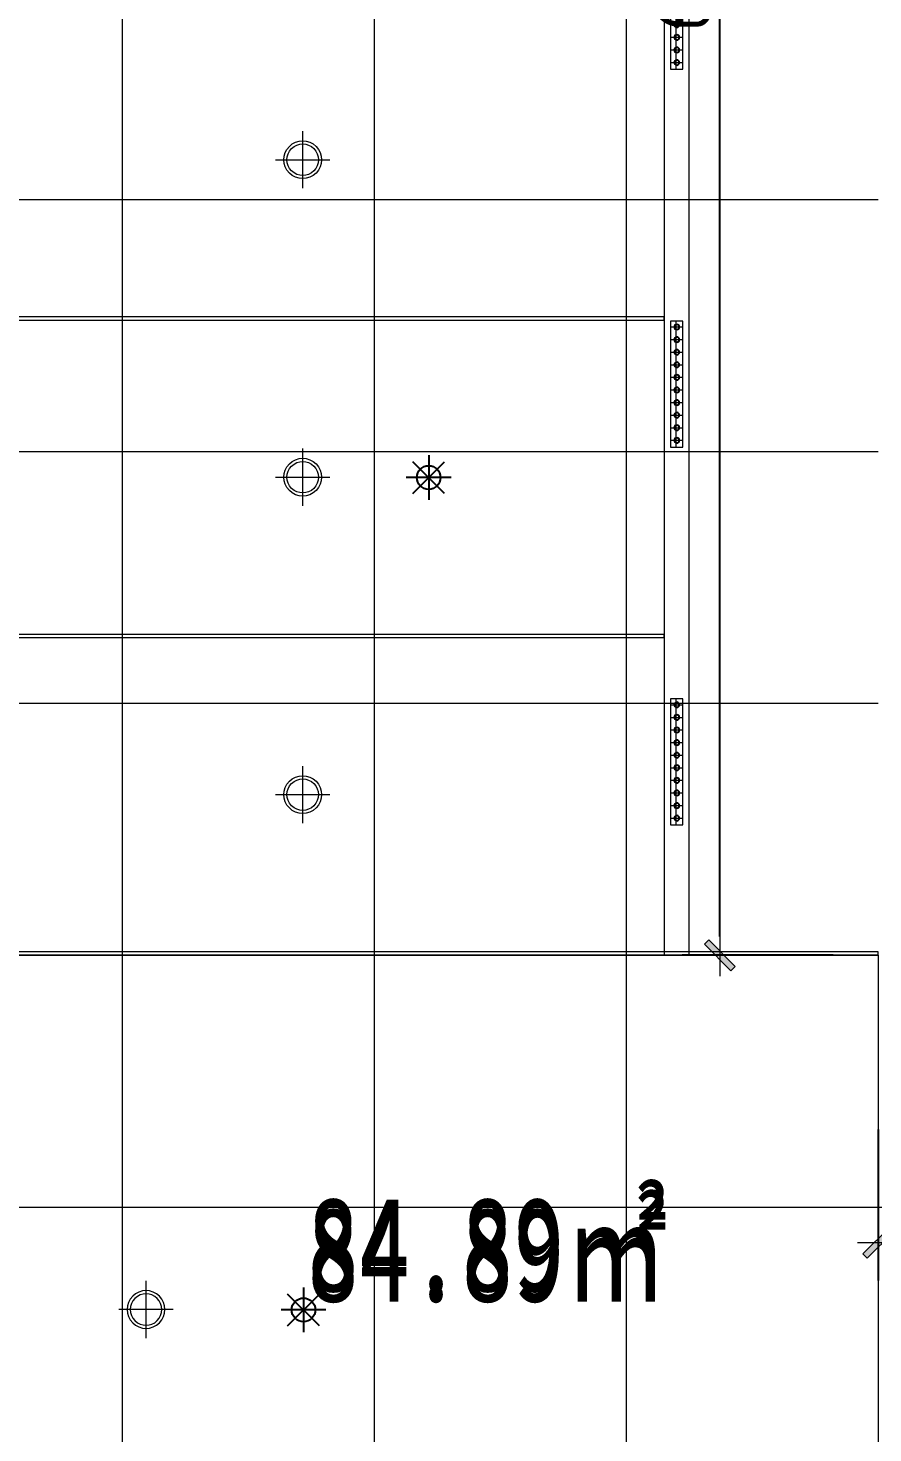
# Model space of a CAD drawing. Header units: millimetres. Extents: x 33621 to 401573, y -91663 to 133135.
# Drawn here: x 240882 to 243565, y 50528 to 54990 of the extents above; entities that cross this region are included whole.
import ezdxf

# ---------------------------------------------------------------- set-up
doc = ezdxf.new("R2010")
doc.units = ezdxf.units.MM
doc.header["$LTSCALE"] = 10
doc.linetypes.add('DOTE', pattern=[2.42, 2, -0.2, 0.02, -0.2])
doc.layers.get('0').update_dxf_attribs({"color": 253})
doc.layers.get('Defpoints').update_dxf_attribs({"color": 250})
doc.layers.add('EQUIP_喷头', color=253, linetype='Continuous')
for name, color, linetype, lineweight in [('FC-FLOOR【地材分格】', 253, 'Continuous', 0), ('RC-LIGHT【天花灯具】', 253, 'Continuous', 0), ('RC-Modelling【天花造型】', 253, 'Continuous', 0), ('RC-STR【天花细线】', 253, 'Continuous', 0), ('RC-Text【天花文字】', 253, 'Continuous', 0), ('新建墙体', 253, 'Continuous', 0)]:
    doc.layers.add(name, color=color, linetype=linetype, lineweight=lineweight)
doc.styles.add('CCD_DIM', font='ARCHS.SHX')
doc.styles.add('文字', font='')
doc.styles.get('文字').set_extended_font_data('SimSun')
doc.dimstyles.new('ZL_1：60', dxfattribs={"dimscale": 60, "dimtxt": 3, "dimasz": 1, "dimexe": 2, "dimexo": 2, "dimgap": 0.5, "dimtad": 1, "dimdec": 0, "dimrnd": 5, "dimdsep": 46, "dimtxsty": 'CCD_DIM', "dimblk": 'WS-cj', "dimblk1": 'WS-cj', "dimblk2": 'WS-cj', "dimcen": 0, "dimclrd": 44, "dimclre": 44, "dimclrt": 2, "dimadec": 0, "dimazin": 0, "dimtfac": 1, "dimtdec": 0, "dimtix": 1, "dimtofl": 0, "dimtmove": 2, "dimatfit": 3, "dimldrblk": 'hl_arrow2', "dimfxl": 6, "dimfxlon": 1, "dimarcsym": 0})

# ---------------------------------------------------------------- blocks, each defined once
blk = doc.blocks.new('ZL_10267726')
at = {"layer": 'RC-LIGHT【天花灯具】'}
h = blk.add_hatch(dxfattribs=at)
h.set_pattern_fill('_USER', color=8, scale=50, angle=90, double=1, pattern_type=0)
h.set_pattern_definition([(90, (25, -500), (-50, 3e-15), []), (180, (25, -500), (-6e-15, -50), [])])
h.paths.add_polyline_path([(-25, 0), (-25, -500), (25, -500), (25, 0)])
at = {"layer": 'RC-LIGHT【天花灯具】', "color": 2}
blk.add_lwpolyline([(-25, -500), (-25, 0), (25, 0), (25, -500)], close=True, dxfattribs=at)
at = {"layer": 'RC-LIGHT【天花灯具】', "color": 1, "lineweight": -3}
for centre in [(0, -26.9), (0, -76.9), (0, -126.9), (0, -176.9), (0, -226.9), (0, -276.9), (0, -326.9), (0, -376.9), (0, -426.9), (0, -476.9)]:
    blk.add_circle(centre, 10, dxfattribs=at)
blk = doc.blocks.new('圆形筒灯')
at = {"color": 251, "linetype": 'DOTE', "ltscale": 43.504693}
blk.add_line((0, 90.6), (0, -90.6), dxfattribs=at)
at = {"color": 251, "linetype": 'DOTE', "ltscale": 41.297046}
blk.add_line((86, 0), (-86, 0), dxfattribs=at)
blk.add_ellipse((0, 0), major_axis=(-42.4, 42.4), ratio=1, start_param=2.355868237233172, end_param=8.639053544412757)
at = {"color": 251}
blk.add_ellipse((0, 0), major_axis=(35.4, 35.4), ratio=1, start_param=5.49871431692557, end_param=11.78189962410516, dxfattribs=at)
blk = doc.blocks.new('ZL_0603185999')
at = {"layer": 'RC-STR【天花细线】'}
for points in [[(-932.5, -6100), (-1012.5, -6100), (-1012.5, -50), (-932.5, -50)], [(1412.5, -4083.3), (-932.5, -4083.3), (-932.5, -4073.3), (1412.5, -4073.3)], [(1412.5, -5091.7), (-932.5, -5091.7), (-932.5, -5081.7), (1412.5, -5081.7)], [(1412.5, -6100), (-1612.5, -6100), (-1612.5, -6090), (1412.5, -6090)]]:
    blk.add_lwpolyline(points, close=True, dxfattribs=at)
at = {"layer": 'RC-LIGHT【天花灯具】', "lineweight": -3, "xscale": 0.8, "yscale": 0.8, "zscale": 0.8, "rotation": 180}
for p in [(-972.5, -3287), (-972.5, -4487), (-972.5, -5687)]:
    blk.add_blockref('ZL_10267726', p, dxfattribs=at)
at = {"layer": 'RC-LIGHT【天花灯具】', "xscale": -1, "rotation": 180}
for p in [(215, -3574.2), (215, -4582.5), (215, -5590.8)]:
    blk.add_blockref('圆形筒灯', p, dxfattribs=at)
blk = doc.blocks.new('WS-cj')
blk.add_hatch(color=2).paths.add_polyline_path([(0.588, 0.818), (-0.818, -0.588), (-0.588, -0.818), (0.818, 0.588)])
at = {"color": 2, "linetype": 'ByBlock', "lineweight": 0}
for p, q in [((-1.1, 0), (0, 0)), ((0, 0), (1.1, 0))]:
    blk.add_line(p, q, dxfattribs=at)
at = {"color": 2}
blk.add_lwpolyline([(0.588, 0.818), (-0.818, -0.588), (-0.588, -0.818), (0.818, 0.588)], close=True, dxfattribs=at)
blk = doc.blocks.new('*D474')
at = {"layer": 'Defpoints', "color": 0, "transparency": 16777216}
for p in [(243581.7, 51612), (244302.7, 51612), (244302.7, 51132)]:
    blk.add_point(p, dxfattribs=at)
at = {"layer": '新建墙体', "color": 44, "lineweight": -2, "transparency": 16777216}
for p, q in [((243581.7, 51492), (243581.7, 51012)), ((244302.7, 51492), (244302.7, 51012)), ((243641.7, 51132), (244242.7, 51132))]:
    blk.add_line(p, q, dxfattribs=at)
at = {"layer": '新建墙体', "color": 44, "lineweight": -2, "transparency": 16777216, "xscale": 60, "yscale": 60, "zscale": 60, "rotation": 180}
blk.add_blockref('WS-cj', (243581.7, 51132), dxfattribs=at)
at = {"layer": '新建墙体', "color": 44, "lineweight": -2, "transparency": 16777216, "xscale": 60, "yscale": 60, "zscale": 60}
blk.add_blockref('WS-cj', (244302.7, 51132), dxfattribs=at)
at = {"layer": '新建墙体', "color": 2, "transparency": 16777216, "insert": (243942.2, 51259.5), "char_height": 180, "attachment_point": 5, "style": 'CCD_DIM'}
blk.add_mtext('720', dxfattribs=at)
blk = doc.blocks.new('hl_arrow2')
at = {"color": 2}
blk.add_line((-0.221, 0), (-1, 0), dxfattribs=at)
blk.add_lwpolyline([(-0.221, 0), (-0.861, -0.689), (-0.654, -0.862), (0, 0), (-0.654, 0.862), (-0.861, 0.689)], close=True, dxfattribs=at)
blk = doc.blocks.new('*D475')
at = {"layer": 'Defpoints', "color": 0, "transparency": 16777216}
for p in [(243078.6, 58345.3), (243558.6, 58345.3), (243558.6, 52045.3)]:
    blk.add_point(p, dxfattribs=at)
at = {"layer": '新建墙体', "color": 44, "lineweight": -2, "transparency": 16777216}
for p, q in [((243438.6, 58345.3), (242958.6, 58345.3)), ((243078.6, 52105.3), (243078.6, 58285.3)), ((243438.6, 52045.3), (242958.6, 52045.3))]:
    blk.add_line(p, q, dxfattribs=at)
at = {"layer": '新建墙体', "color": 44, "lineweight": -2, "transparency": 16777216, "xscale": 60, "yscale": 60, "zscale": 60}
for p, rotation in [((243078.6, 58345.3), 90), ((243078.6, 52045.3), 270)]:
    blk.add_blockref('WS-cj', p, dxfattribs=dict(at, rotation=rotation))
at = {"layer": '新建墙体', "color": 2, "transparency": 16777216, "insert": (242958.6, 55195.3), "char_height": 180, "attachment_point": 5, "rotation": 90, "style": 'CCD_DIM'}
blk.add_mtext('6300', dxfattribs=at)
blk = doc.blocks.new('$TwtSys$00000125')
at = {"color": 9}
for p, q in [((0.403, -0.403), (-0.403, 0.403)), ((-0.403, -0.403), (0.403, 0.403)), ((0, 0.57), (0, -0.57)), ((0.57, 0), (-0.57, 0))]:
    blk.add_line(p, q, dxfattribs=at)
at = {"color": 8}
blk.add_circle((0, 0), 0.3, dxfattribs=at)

msp = doc.modelspace()

# ---------------------------------------------------------------- hatches: boundary and pattern name
at = {"layer": 'FC-FLOOR【地材分格】'}
h = msp.add_hatch(dxfattribs=at)
h.set_pattern_fill('_USER', color=256, scale=800, double=1, pattern_type=0)
h.set_pattern_definition([(0, (243581.7, 52045.3), (0, 800), []), (90, (243581.7, 52045.3), (-800, 5e-14), [])])
h.paths.add_polyline_path([(261356.7, 52046.4), (261356.7, 49795.3), (254756.7, 49795.3), (254756.7, 50245.3), (254156.7, 50245.3), (254156.7, 49795.3), (247556.7, 49795.3), (247556.7, 50245.3), (246956.7, 50245.3), (246956.7, 49795.3), (240356.7, 49795.3), (240356.7, 50245.3), (239756.7, 50245.3), (239756.7, 49795.3), (233156.7, 49795.3), (233156.7, 50245.3), (232931.7, 50245.3), (232931.7, 52045.3), (240356.7, 52045.3), (240356.7, 58345.3), (243581.7, 58345.3), (243581.7, 52045.3)])

# ---------------------------------------------------------------- block references
at = {"layer": 'EQUIP_喷头', "xscale": 125, "yscale": 125, "zscale": 125}
for p in [(242154.2, 53562.8), (241756.7, 50919.1)]:
    msp.add_blockref('$TwtSys$00000125', p, dxfattribs=at)
at = {"layer": 'RC-LIGHT【天花灯具】', "xscale": -1, "rotation": 180}
msp.add_blockref('圆形筒灯', (241256.7, 50920.3), dxfattribs=at)
at = {"layer": 'RC-Modelling【天花造型】', "xscale": -1}
msp.add_blockref('ZL_0603185999', (241969.2, 58146.4), dxfattribs=at)

# ---------------------------------------------------------------- texts
at = {"layer": 'RC-Text【天花文字】', "style": '文字', "width": 0.8}
for p in [(241769.3, 50977.8), (241769.3, 50945.1)]:
    msp.add_text('84.89㎡', height=300, dxfattribs=at).set_placement(p)

# ---------------------------------------------------------------- dimensions: what is measured, and where the dimension line sits
at = {"layer": '新建墙体'}
dim = msp.add_linear_dim(base=(243078.6, 58345.3), p1=(243558.6, 52045.3), p2=(243558.6, 58345.3), angle=90, dimstyle='ZL_1：60', dxfattribs=at)
dim.commit()
dim.dimension.update_dxf_attribs({"geometry": '*D475', "text_midpoint": (242958.6, 55195.3)})
dim = msp.add_linear_dim(base=(244302.7, 51132), p1=(243581.7, 51612), p2=(244302.7, 51612), dimstyle='ZL_1：60', dxfattribs=at)
dim.commit()
dim.dimension.update_dxf_attribs({"geometry": '*D474', "text_midpoint": (243942.2, 51259.5)})

doc.saveas('drawing.dxf')
